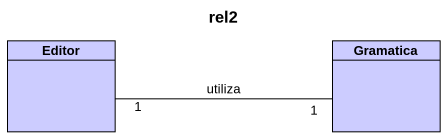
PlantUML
@startuml
title rel2
hide circle
hide empty members
class Editor #CCCCFF
class Gramatica #CCCCFF
Editor "1" -right- "1" Gramatica : utiliza
@enduml
